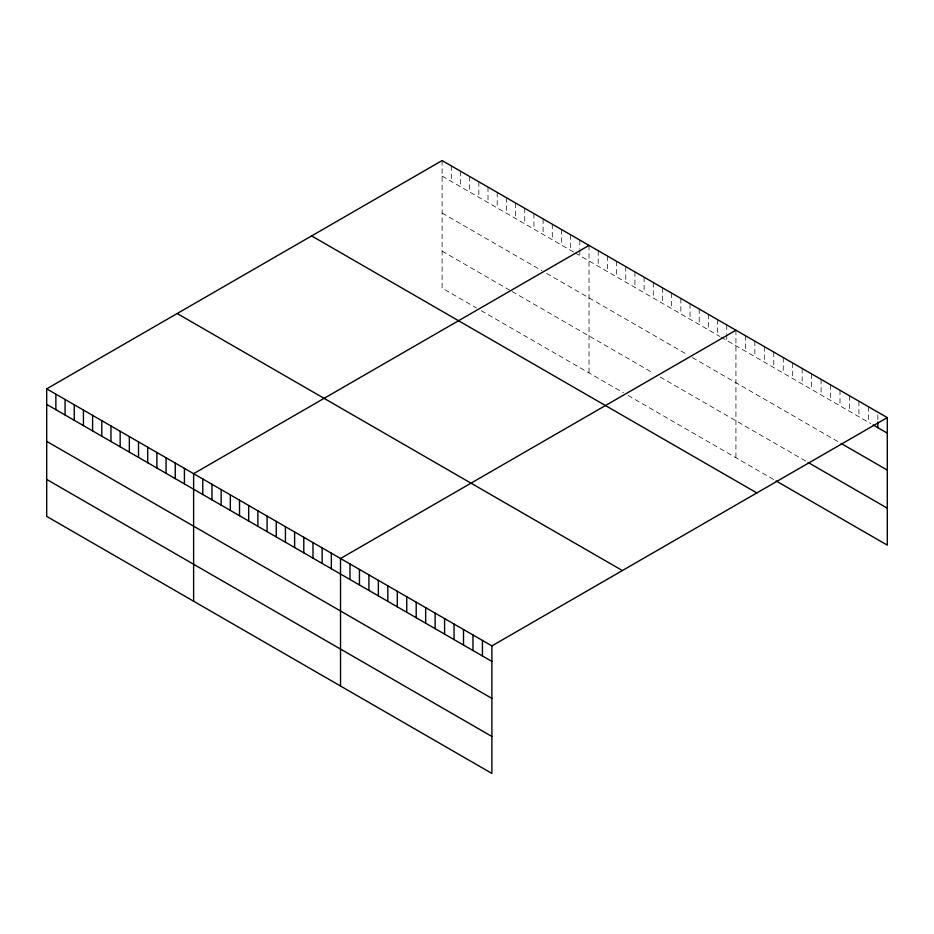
<?xml version="1.0" encoding="UTF-8"?>
<svg xmlns="http://www.w3.org/2000/svg" width="934" height="934" viewBox="0 0 934 934"><rect width="100%" height="100%" fill="white"/><g stroke="black" fill="none" stroke-linecap="round" stroke-linejoin="round"><path stroke-width="0.7" stroke-dasharray="4.67 3.5" d="M442.109 160.578L442.109 288.104L476.538 307.987M442.109 176.117L574.106 252.32M575.251 252.986L719.869 336.474M721.013 337.139L870.745 423.581M442.109 213.069L541.965 270.72M546.553 273.37L687.728 354.873M692.316 357.535L839.993 442.786M442.109 251.153L510.98 290.906M512.124 291.571L653.298 373.075M660.186 377.056L806.883 461.758M481.138 310.637L623.457 392.805M628.045 395.456L773.772 479.597M877.843 414.965L877.843 422.028M868.375 406.675L868.375 422.215M858.918 401.223L858.918 416.751M849.461 395.759L849.461 411.299M839.993 390.295L839.993 405.835M830.536 384.831L830.536 400.371M821.079 379.367L821.079 394.907M811.623 373.904L811.623 389.443M802.154 368.451L802.154 383.979M792.697 362.987L792.697 378.527M783.241 357.524L783.241 373.063M773.772 352.06L773.772 367.599M764.316 346.596L764.316 362.135M754.859 341.132L754.859 356.671M745.39 335.68L745.39 351.219M735.934 330.216L735.934 457.742M726.757 324.915L726.757 333.391M726.757 334.804L726.757 340.455M717.569 319.615L717.569 335.154M708.392 314.314L708.392 329.854M699.204 309.014L699.204 324.542M690.028 303.702L690.028 319.241M680.839 298.401L680.839 313.941M671.663 293.101L671.663 308.64M662.475 287.8L662.475 303.34M653.298 282.5L653.298 298.039M644.11 277.2L644.11 292.739M634.933 271.899L634.933 287.438M625.757 266.599L625.757 282.138M616.568 261.298L616.568 276.838M607.392 255.998L607.392 271.537M598.204 250.697L598.204 266.237M589.027 245.397L589.027 372.923M579.839 240.096L579.839 248.572M579.839 249.985L579.839 255.636M570.662 234.796L570.662 250.335M561.474 229.495L561.474 245.023M552.298 224.195L552.298 239.723M543.109 218.883L543.109 234.422M533.933 213.582L533.933 229.122M524.745 208.282L524.745 223.821M515.568 202.982L515.568 218.521M506.38 197.681L506.38 213.221M497.203 192.381L497.203 207.92M488.015 187.08L488.015 202.62M478.838 181.78L478.838 197.319M469.662 176.479L469.662 192.019M460.474 171.179L460.474 186.718M451.297 165.878L451.297 181.418"/><path stroke-width="1.4" d="M46.7 388.859L491.891 645.896L491.891 773.422L46.7 516.397L46.7 388.859L442.109 160.578L887.3 417.603L887.3 545.141L776.142 480.963M589.027 245.397L193.618 473.678L193.618 601.216M735.934 330.216L340.525 558.497L340.525 686.035M491.891 645.896L887.3 417.603M873.115 424.947L887.3 433.142M841.184 443.475L887.3 470.106M808.073 462.435L887.3 508.178M311.629 235.905L756.82 492.942M177.18 313.532L622.371 570.557M46.7 404.399L491.891 661.424M46.7 441.362L491.891 698.387M46.7 479.434L491.891 736.471M877.843 422.028L877.843 427.679M482.434 640.432L482.434 655.972M472.966 634.968L472.966 650.508M463.509 629.504L463.509 645.044M454.052 624.04L454.052 639.58M444.584 618.577L444.584 634.116M435.127 613.124L435.127 628.664M425.671 607.66L425.671 623.2M416.202 602.196L416.202 617.736M406.745 596.733L406.745 612.272M397.289 591.269L397.289 606.808M387.832 585.816L387.832 601.344M378.363 580.353L378.363 595.892M368.907 574.889L368.907 590.428M359.45 569.425L359.45 584.964M349.981 563.961L349.981 579.5M331.348 553.197L331.348 568.736M322.16 547.896L322.16 563.436M312.983 542.596L312.983 558.135M303.795 537.295L303.795 552.835M294.619 531.995L294.619 547.534M285.43 526.694L285.43 542.234M276.254 521.394L276.254 536.933M267.066 516.093L267.066 531.633M257.889 510.793L257.889 526.332M248.701 505.492L248.701 521.032M239.524 500.192L239.524 515.731M230.336 494.892L230.336 510.431M221.16 489.591L221.16 505.119M211.971 484.291L211.971 499.818M202.795 478.979L202.795 494.518M184.43 468.378L184.43 483.917M175.253 463.077L175.253 478.617M166.065 457.777L166.065 473.316M156.889 452.476L156.889 468.016M147.7 447.176L147.7 462.715M138.524 441.875L138.524 457.415M129.336 436.575L129.336 452.114M120.159 431.274L120.159 446.814M110.971 425.974L110.971 441.513M101.794 420.674L101.794 436.213M92.606 415.373L92.606 430.913M83.43 410.073L83.43 425.612M74.241 404.772L74.241 420.3M65.065 399.46L65.065 415M55.877 394.16L55.877 409.699"/></g></svg>
